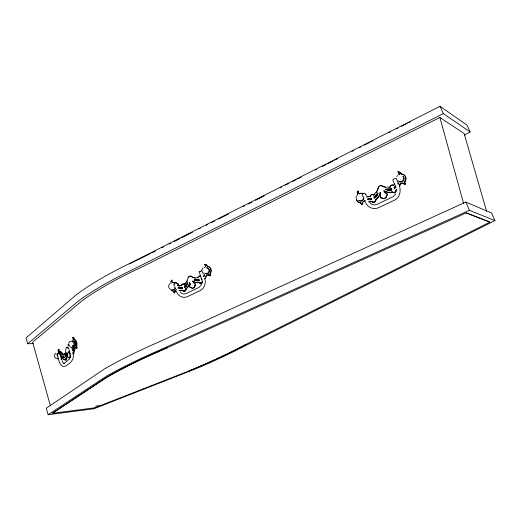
<?xml version="1.0" encoding="UTF-8"?>
<svg xmlns="http://www.w3.org/2000/svg" width="521" height="521" viewBox="0 0 521 521"><rect width="100%" height="100%" fill="white"/><g stroke="black" fill="none" stroke-linecap="round" stroke-linejoin="round"><path stroke-width="0.78" d="M356.097 197.628L356.344 195.876M75.786 347.331L74.425 347.422L74.399 348.158A8.805 4.122 81.3 0 1 73.083 352.417L72.986 353.349A0.729 0.345 81 0 1 73.012 354.059M75.122 347.305L75.096 348.041A8.805 4.122 81.3 0 1 73.78 352.294L73.982 352.991L72.986 353.349M65.366 356.677L65.646 356.195A6.988 3.217 81.2 0 0 66.291 353.472L66.317 352.782C66.395 353.713 63.679 356.892 66.056 356.553M66.414 354.456L65.77 355.556L65.907 356.403M72.601 350.77L72.894 350.281A7.099 3.321 81.3 0 0 73.565 347.5L73.591 346.797C73.676 347.748 70.876 350.978 73.298 350.653M73.669 348.51L73.005 349.637L73.194 350.568M174.776 286.211L173.662 284.753L174.209 284.062M68.648 343.411L69.664 341.529L71.82 341.099M365.416 193.61C364.387 192.002 360.141 195.095 363.235 196.912M203.027 272.776L202.311 272.183L201.966 270.575M396.201 178.553L397.315 180.526M59.576 353.525C60.299 352.626 57.225 353.375 57.01 354.052C58.183 356.937 59.531 369.382 65.907 365.82C69.899 363.573 74.112 360.044 73.337 354.977M72.881 345.501L71.826 348.113A1.661 0.781 81.2 0 0 71.696 347.937M62.331 357.784L61.641 357.901L61.276 358.761M201.874 269.956L203.021 267.833M204.271 267.638A4.455 3.947 -76.6 0 1 205.131 266.954L205.482 266.804A3.23 2.852 -76.3 0 0 204.603 264.245L205 264.349A3.439 3.035 -76.3 0 1 207.547 266.491A4.448 3.94 -76.6 0 1 210.842 268.777A4.448 3.94 -76.6 0 1 210.549 273.206A2.038 1.81 -76.9 0 0 210.718 275.7L210.321 275.609A1.472 1.302 -77 0 1 208.595 274.704L206.225 275.192L205.997 276.032A9.853 8.681 -77.1 0 1 204.473 278.898M210.718 275.7A1.472 1.302 -77 0 1 208.986 274.795L206.622 275.283L206.394 276.123A9.847 8.675 -77.1 0 1 204.877 278.982M398.044 183.972L398.285 183.086L397.731 183.926M402.609 174.34A5.021 4.65 -43 0 1 405.234 181.328A2.299 2.136 -41.9 0 0 405.507 184.03L405.279 183.835A1.661 1.543 -42.4 0 1 403.137 182.956L400.258 183.626L399.998 184.551A11.078 10.264 -45.3 0 1 399.242 186.212M400.258 183.626L400.232 184.747A11.071 10.257 -45.2 0 1 399.477 186.407M396.045 187.749L392.769 179.927L394.417 178.71L396.058 178.508M176.932 283.124C176.71 282.154 172.959 283.639 174.398 284.095M58.092 356.038L57.069 355.218L57.492 354.137M201.647 279.171L199.146 271.832L201.77 270.705M201.581 284.232L199.256 287.279L185.938 293.616C183.796 294.619 181.445 293.916 180.012 291.643M62.259 358.051L61.569 359.008L60.885 359.125M395.726 193.955L393.29 196.599L377.184 204.258C374.332 205.372 372.417 205.098 370.112 203.099M202.864 274.189L203.464 273.245M69.697 358.832L63.914 363.625L64.22 363.508L63.113 362.805L61.992 360.558M365.319 201.041L364.531 200.624L362.219 202.409A1.609 1.498 -52.3 0 1 361.437 204.642L361.704 204.812A1.602 1.498 -52.3 0 0 362.486 202.584L364.798 200.8L365.586 201.21M187.807 283.417L184.525 286.127A0.723 0.638 -78.9 0 0 184.89 287.227L185.307 287.305A0.723 0.638 -78.9 0 1 184.935 286.205M203.327 276.312L204.629 274.613L204.408 275.414A7.945 7.001 -77.1 0 1 203.88 276.618M203.724 276.404L204.551 275.453M169.826 283.769C168.42 285 168.257 287.423 169.651 288.719M377.732 193.753L374.312 196.938A0.808 0.755 -49 0 0 374.794 198.117L374.534 197.934A0.814 0.755 -49.1 0 1 374.052 196.762L378.025 192.744L377.784 193.617A8.798 8.16 -49.7 0 1 375.394 197.244L374.534 197.934M58.964 351.812L59.648 351.695A2.813 1.289 81.3 0 1 58.997 349.415L58.306 349.526A2.813 1.289 81.3 0 0 58.964 351.812L59.101 351.682A3.875 1.771 81.1 0 1 60.95 352.73A1.003 0.462 81.1 0 1 61.628 353.114A1.003 0.462 81.1 0 1 61.615 354.469L62.82 355.12L64.155 354.879M59.648 351.695L59.785 351.564A3.875 1.771 81.1 0 1 61.634 352.613A1.003 0.462 81.1 0 1 62.318 352.997A1.003 0.462 81.1 0 1 62.299 354.352L63.503 355.003A1.635 0.755 81.1 0 1 63.809 353.733A1.635 0.755 81.1 0 1 64.611 354.059L65.301 353.935A1.635 0.755 81.1 0 0 64.226 354.104M176.437 289.578L174.711 290.809A1.446 1.257 -79.7 0 1 174.021 292.828L174.437 292.9A1.446 1.257 -79.7 0 0 175.128 290.881L176.059 290.392M58.788 358.129C55.721 361.027 52.504 354.794 55.91 353.238M470.105 131.917L467.057 125.17L440.05 106.297L131.045 262.812A170.569 43.784 -19 0 0 80.521 291.688L76.6 294.521L26.05 337.908L27.672 343.756L78.495 300.904L82.435 298.097A170.888 42.689 -19 0 1 133.155 269.422L443.319 113.63L470.105 131.917L464.485 135.173M184.525 286.127L187.86 282.597L187.645 283.391A7.874 6.877 -78.4 0 1 185.606 286.628L184.89 287.227M61.641 357.901L61.986 358.311A8.668 3.992 81.2 0 0 64.682 359.23L64.884 359.913L65.171 359.679A0.716 0.332 80.9 0 0 65.646 360.122A0.716 0.332 80.9 0 0 65.744 359.216L66.721 358.858L66.525 358.174A8.668 3.992 81.2 0 0 67.795 354.006M65.744 359.216L66.721 358.858M394.879 184.089L393.44 185.248A2.091 1.941 -45 0 0 390.164 186.811A11.071 10.225 -45.5 0 1 381.756 185.75A2.683 2.494 -47.4 0 0 378.122 187.488A10.902 10.088 -49.7 0 1 373.277 194.861A2.058 1.915 -49.6 0 0 370.06 196.391L366.608 196.808M395.608 187.645L394.736 188.341A0.821 0.768 -44.5 0 1 394.241 187.163L395.745 185.958M394.54 188.309A0.821 0.762 -44.4 0 1 394.482 187.352L395.485 186.551M48.114 414.703L106.375 376.247A174.177 28.987 -19.1 0 1 159.257 350.236L469.441 210.321L494.95 220.585L243.913 346.406A227.332 46.844 -17.1 0 1 195.355 368.959L93.891 408.764L48.114 414.703L46.317 408.203L104.233 369.089A173.819 30.251 -19.1 0 1 156.899 342.838L465.807 202.07L491.583 213.05L494.95 220.585M52.458 413.277L105.509 378.103A170.569 28.362 -19.1 0 1 167.397 347.735M359.842 193.695L359.451 193.903A3.543 3.282 -51.2 0 1 358.363 191.214L358.09 191.031A3.549 3.282 -51.2 0 0 359.177 193.721L359.568 193.519A4.878 4.533 -51.9 0 1 363.124 193.63M150.289 253.649L139.114 259.106A152.451 40.019 -19 0 0 129.416 263.913M151.741 252.913L155.369 251.076M161.901 247.762L163.353 247.026M169.162 244.082L170.608 243.346M174.242 241.51L180.045 238.566M181.497 237.83L192.379 232.314M198.911 228.999L200.364 228.263M206.173 225.319L207.625 224.584M211.252 222.747L214.88 220.904M218.507 219.067L228.667 213.916M243.183 206.557L244.636 205.821M248.263 203.985L251.89 202.141M255.518 200.305L264.232 195.889M280.194 187.794L281.646 187.059M285.274 185.215L288.901 183.379M292.535 181.536L296.162 179.699M297.615 178.964L301.242 177.12M315.029 170.133L316.481 169.397M322.291 166.453L325.918 164.616M327.37 163.881L333.173 160.937M334.625 160.201L337.53 158.729M352.04 151.37L353.492 150.634M359.301 147.69L360.753 146.955M364.381 145.112L370.184 142.174M371.636 141.438L373.088 140.703M389.057 132.608L390.509 131.872M396.312 128.928L397.764 128.192M401.391 126.349L407.201 123.405M408.646 122.669L410.099 121.934M486.601 211.239L464.107 133.519L439.874 117.459L141.471 267.234A166.779 41.628 -19 0 0 82.325 300.558L32.641 342.173L50.283 405.468M183.066 291.037L184.147 290.796L183.066 291.037L182.819 290.282A9.769 8.531 -78.4 0 1 179.973 290.51M183.737 290.718A0.808 0.71 -79.4 0 0 184.655 291.148A0.808 0.71 -79.4 0 0 185.072 290.086L186.153 289.845L185.899 289.09A9.762 8.531 -78.4 0 0 189.611 284.095M199.771 283.137L200.845 282.896L199.771 283.137L199.51 282.375A9.853 8.681 -77.1 0 1 192.64 281.008A5.946 5.243 -77.8 0 0 194.861 283.789A0.983 0.866 -78.6 0 1 194.496 285.632A1.615 1.42 -78.8 0 1 193.402 287.761L193.174 287.807A1.615 1.42 -78.8 0 1 190.966 287.299A0.983 0.866 -78.9 0 1 189.637 286.263A5.907 5.171 -78.7 0 0 189.631 282.447A9.769 8.531 -78.4 0 1 185.489 289.018L185.743 289.767M184.239 290.972A0.808 0.71 -79.4 0 0 185.483 290.164L186.153 289.845M372.417 202.181L373.225 201.796A0.905 0.847 -49.5 0 0 374.358 202.207A0.905 0.847 -49.5 0 0 374.84 201.034L375.901 200.826L375.094 201.21A0.905 0.84 -49.5 0 1 374.612 202.382A0.905 0.84 -49.5 0 1 373.485 201.972L372.678 202.35L372.092 201.373A10.915 10.127 -49.7 0 1 368.634 201.783M380.545 192.978A6.591 6.135 -49 0 0 380.434 192.653L380.18 192.47A6.597 6.141 -49.1 0 1 380.304 196.619A1.101 1.029 -47.7 0 0 381.958 197.661A1.804 1.687 -47.2 0 0 384.667 198.091L384.947 198.032A1.804 1.687 -47 0 0 386.217 195.649A1.107 1.029 -46.6 0 0 386.608 193.63A6.675 6.206 -45.6 0 1 383.821 190.738A11.078 10.264 -45.3 0 0 392.254 191.826L392.587 192.633L393.407 192.242A0.918 0.853 -44.8 0 0 394.566 192.653A0.918 0.853 -44.8 0 0 395.055 191.468L396.116 191.266L395.296 191.65A0.918 0.853 -44.7 0 1 394.801 192.835A0.918 0.853 -44.7 0 1 393.648 192.431L393.407 192.242M393.648 192.431L392.587 192.633M398.682 174.73L399.333 174.756A3.634 3.36 -44 0 0 398.187 172.028L397.953 171.826A3.64 3.36 -44 0 1 399.099 174.548M405.507 184.03A1.661 1.537 -42.3 0 1 403.371 183.151L400.493 183.822M94.568 407.897L188.719 371.069A222.701 45.835 -17.1 0 0 245.912 344.459M69.065 344.29L67.789 344.935L68.668 345.071M380.551 196.795A1.101 1.022 -47.7 0 0 382.206 197.843A1.804 1.68 -47.2 0 0 384.915 198.267L385.195 198.208A1.804 1.687 -47 0 0 386.458 195.831A1.101 1.029 -46.5 0 0 386.856 193.812A6.669 6.2 -45.5 0 1 384.068 190.927A11.071 10.257 -45.2 0 0 392.495 192.008L392.254 191.826M66.03 358.982L65.835 358.298A8.668 3.992 81.2 0 0 67.144 352.763A5.249 2.423 81.1 0 1 67.541 356.149A0.873 0.404 81 0 0 67.795 357.132A0.873 0.404 81 0 0 68.284 357.159A1.439 0.664 81 0 0 69.391 357.764L69.501 357.738A1.439 0.671 81 0 0 69.807 355.928A0.879 0.41 81 0 0 70.101 355.263A0.879 0.41 81 0 0 69.794 354.313A5.308 2.481 81.2 0 1 68.446 351.695A8.805 4.122 81.3 0 0 70.524 353.394M69.391 357.764L70.192 357.621A1.439 0.671 81 0 0 70.602 356.67M391.799 189.852A0.821 0.762 -45.4 0 0 391.206 188.915L385.462 189.201L386.478 189.781A8.922 8.264 -45.3 0 0 390.626 190.315L391.694 190.093M391.206 188.915L385.709 189.383M370.32 196.567L366.869 196.99M368.438 198.788L371.095 198.468A0.808 0.755 -50 0 1 371.571 199.641L370.529 199.856M371.095 198.468L367.325 199.009M371.571 199.641L370.268 199.68A8.798 8.16 -49.7 0 1 367.5 199.543M191.604 287.781A1.609 1.42 -78.8 0 0 193.584 287.885L193.812 287.839A1.615 1.42 -78.8 0 0 194.9 285.71A0.983 0.866 -78.6 0 0 195.264 283.873A5.939 5.236 -77.8 0 1 193.05 281.093A9.847 8.675 -77.1 0 0 199.914 282.46L200.168 283.216M196.515 279.829L198.521 279.471A0.729 0.645 -78 0 1 198.898 280.578L199.302 280.663L198.423 280.819A7.932 6.994 -77.1 0 1 195.043 280.148L194.424 279.751M198.898 280.578L198.026 280.734A7.945 7.001 -77.1 0 1 194.639 280.064L194.02 279.666L195.193 279.907M198.319 277.765L197.915 277.68A9.84 8.655 -76.6 0 1 191.064 276.332A2.397 2.104 -77.9 0 0 188.055 277.771A9.756 8.505 -77.9 0 1 183.926 284.336A1.843 1.615 -78.9 0 0 181.262 285.606L178.423 285.847M182.61 287.696A0.723 0.632 -79.2 0 0 182.265 287.468L178.189 287.722M182.265 287.468L178.605 287.8M64.884 359.913L65.568 359.79M178.456 288.041A7.867 6.877 -78.4 0 0 181.777 288.719L182.637 288.569L181.36 288.647A7.874 6.877 -78.4 0 1 179.094 288.4M69.807 355.928L70.498 355.804A1.439 0.671 81 0 1 70.602 356.455M65.835 358.298L66.525 358.174M73.285 353.108L73.982 352.991M65.079 355.674L65.77 355.556M61.615 354.469L62.299 354.352M73.083 352.417L73.78 352.294M61.667 354.775L62.357 354.658M72.308 349.754L73.005 349.637M60.95 352.73L61.634 352.613M74.425 347.422L75.525 347.142A1.322 0.625 81.2 0 0 76.457 348.067L77.16 347.95A1.83 0.866 81.2 0 1 76.821 345.703A3.992 1.889 81.3 0 0 76.515 341.743A3.992 1.889 81.3 0 0 74.679 339.49A3.08 1.452 81.4 0 0 73.227 337.4L72.523 337.51A2.892 1.361 81.5 0 1 73.214 339.861L73.057 339.972A3.999 1.889 81.3 0 0 72.465 341.294M76.457 348.067A1.83 0.866 81.2 0 1 76.125 345.82L76.821 345.703M72.523 337.51A3.08 1.452 81.4 0 1 73.982 339.601L74.679 339.49M94.594 407.858L52.276 413.342L105.372 378.129A170.719 28.388 -19.1 0 1 167.313 347.728L466.36 212.874L489.974 222.057L245.808 344.472A222.5 45.789 -17.1 0 1 188.667 371.063M95.695 406.1L99.01 405.683M57.564 354.13L57.01 354.052M27.672 343.756L33.305 343.593M194.789 279.816L198.924 279.556A0.729 0.645 -78 0 1 199.276 279.784M180.259 285.938L177.472 285.651L177.433 285.306A1.133 0.99 -78.8 0 0 176.932 283.229M170.406 289.018A4.383 3.81 -79.1 0 0 172.725 290.913L173.148 290.992A1.999 1.739 -79.8 0 1 173.832 291.363M174.711 290.809L175.128 290.881M182.819 290.282L183.229 290.353A9.762 8.531 -78.4 0 1 179.009 290.295M185.072 290.086L185.483 290.164M185.489 289.018L185.899 289.09M177.472 285.651L177.85 285.384A1.133 0.99 -78.8 0 0 178.215 283.821A1.133 0.99 -78.8 0 0 176.853 283.489M190.966 287.299L191.376 287.377A1.609 1.42 -78.8 0 0 191.481 287.592M193.174 287.807L193.584 287.885M181.262 285.606L181.673 285.69M177.433 285.306L177.85 285.384M194.496 285.632L194.9 285.71M171.018 283.737A3.387 2.944 -78.7 0 1 171.572 280.155L171.989 280.233A3.178 2.768 -78.4 0 0 172.679 282.597M199.51 282.375L199.914 282.46M202.018 279.373L201.614 279.289A0.729 0.645 -77.7 0 1 201.236 278.181L201.64 278.266A0.729 0.645 -77.7 0 0 201.914 279.341M206.225 275.192L206.622 275.283M204.603 264.245A3.439 3.041 -76.3 0 1 207.15 266.394A4.455 3.947 -76.6 0 1 210.445 268.68A4.455 3.947 -76.6 0 1 210.158 273.115L210.549 273.206M207.15 266.394L207.547 266.491M466.223 212.985L489.753 222.122M69.358 350.783L68.974 350.594L69.313 350.991A7.099 3.321 81.3 0 0 69.873 351.447M70.537 346.973L69.775 346.55M356.24 198.416A4.878 4.533 -51.9 0 0 359.803 202.643L360.076 202.812A2.221 2.071 -52.7 0 1 361.704 204.812M357.79 195.128L357.517 194.952A3.771 3.497 -51.5 0 1 358.09 191.031M372.092 201.373L372.678 202.35M380.18 192.47A10.915 10.127 -49.7 0 1 375.315 199.843L375.901 200.826M373.277 194.861L373.531 195.036A10.889 10.075 -49.7 0 0 374.488 194.307M390.164 186.811L390.405 187A2.091 1.941 -45 0 1 390.483 186.642M396.976 189.11A11.078 10.264 -45.3 0 1 395.537 190.263L396.116 191.266M397.953 171.826A3.881 3.582 -43.7 0 1 401.131 174.007A5.028 4.656 -43.1 0 1 405.234 176.293A5.028 4.656 -43.1 0 1 405.006 181.132L405.234 181.328M401.131 174.007L401.365 174.216A3.875 3.582 -43.6 0 0 398.187 172.028M69.156 345.136L69.599 345.807M365.488 202.376C367.383 207.436 373.759 210.08 378.637 207.651L394.123 200.383C401.724 196.938 401.398 186.746 397.028 180.794M440.05 106.297L443.319 113.63M465.807 202.07L469.441 210.321M395.537 190.263L395.875 191.077M375.315 199.843L375.648 200.65M176.345 291.272C177.602 295.746 182.891 298.846 187.26 296.696L200.064 290.692C204.115 288.725 206.036 283.737 205.072 279.451M202.233 281.093L202.487 281.848L201.809 282.174A0.814 0.723 -78.2 0 1 201.38 283.242A0.814 0.723 -78.2 0 1 200.448 282.812M439.874 117.459L463.631 203.587M201.881 280.024L202.011 280.871M199.979 271.728A1.133 0.436 64.4 0 1 200.39 271.578M181.855 287.39A0.723 0.632 -79.2 0 1 182.22 288.491M172.725 290.913A1.999 1.739 -79.8 0 1 174.021 292.828M173.968 291.506A1.999 1.739 -79.8 0 1 174.294 292.047M174.405 292.463A1.999 1.739 -79.8 0 1 174.437 292.9M190.289 283.776A5.9 5.171 -78.7 0 1 190.315 284.74M187.391 280.904A9.743 8.505 -77.9 0 1 186.544 282.252M185.515 283.437A9.743 8.505 -77.9 0 1 184.336 284.42M191.376 287.377A0.983 0.866 -78.9 0 1 190.002 286.752M173.154 282.584A4.376 3.81 -79.1 0 1 176.059 282.844M173.148 290.992A4.376 3.81 -79.1 0 1 171.435 289.956M186.85 285.755A7.867 6.877 -78.4 0 1 186.017 286.706M171.52 281.047A3.38 2.944 -78.7 0 1 171.989 280.233M181.744 285.365A1.843 1.615 -78.9 0 1 184.102 284.245M210.321 275.609A2.038 1.81 -76.9 0 1 210.158 273.115M175.642 282.766A4.383 3.81 -79.1 0 0 172.731 282.506L172.405 282.682A3.178 2.768 -78.4 0 1 171.572 280.155M202.207 282.252A0.814 0.723 -78.2 0 1 201.067 283.229M195.434 278.012A9.827 8.649 -76.6 0 1 191.468 276.423A2.39 2.104 -77.9 0 0 189.696 276.377M197.915 277.68A1.863 1.641 -77.7 0 1 200.624 276.384M205 264.349A3.224 2.846 -76.3 0 1 205.521 265.072M199.107 276.397A1.856 1.641 -77.7 0 1 200.787 276.293M188.576 277.537A2.39 2.104 -77.9 0 1 189.416 276.534M206.85 267.794A2.963 2.625 -76.6 0 1 208.823 271.793A2.963 2.625 -76.6 0 1 204.733 273.095M206.596 267.918A2.957 2.618 -76.6 0 1 209.383 271.532A2.957 2.618 -76.6 0 1 205.176 273.193M175.681 288.387A2.911 2.533 -79.1 0 1 172.653 289.337M174.502 287.234A1.96 1.706 -79.1 0 1 174.261 287.677M175.57 287.644A2.911 2.533 -79.1 0 1 172.822 289.442M370.835 198.293A0.808 0.755 -50 0 1 371.31 199.465M360.076 202.812A4.871 4.526 -51.8 0 1 356.703 199.797M361.04 193.415A4.871 4.526 -51.8 0 1 363.391 193.812M359.803 202.643A2.221 2.071 -52.7 0 1 361.437 204.642M380.434 192.653A10.902 10.114 -49.6 0 1 375.576 200.018M372.352 201.549A10.902 10.114 -49.6 0 1 368.894 201.959M377.158 191.044A10.889 10.075 -49.7 0 0 378.376 187.677A2.683 2.488 -47.4 0 1 378.513 187.319M376.852 191.565A10.889 10.075 -49.7 0 1 376.162 192.555M357.667 194.815A3.771 3.497 -51.5 0 1 357.686 192.451M357.81 192.119A3.771 3.497 -51.5 0 1 358.363 191.214M377.438 195.121A8.792 8.154 -49.6 0 1 375.648 197.426M405.279 183.835A2.305 2.136 -41.9 0 1 405.006 181.132M390.958 188.726A0.821 0.762 -45.4 0 1 391.453 189.905L390.385 190.126A8.935 8.271 -45.3 0 1 386.23 189.592M390.405 187A11.058 10.212 -45.5 0 1 389.239 187.273M385.162 187.221A11.058 10.212 -45.5 0 1 382.004 185.938M366.042 194.743A1.263 1.172 -50.9 0 1 366.191 195.662M365.846 194.509A1.263 1.172 -50.9 0 0 365.592 194.34A1.263 1.179 -50.9 0 1 365.781 194.567M370.392 196.215A2.058 1.915 -49.5 0 1 370.711 195.57M371.232 195.056A2.058 1.915 -49.5 0 1 371.877 194.743M372.228 194.678A2.058 1.915 -49.5 0 1 373.531 195.036M396.826 176.554A5.028 4.656 -43.1 0 1 397.64 175.531M396.755 189.709A11.071 10.257 -45.2 0 1 395.778 190.452M390.613 186.303A2.091 1.941 -45 0 1 391.649 185.281M391.994 185.15A2.091 1.941 -45 0 1 393.388 185.261M379.516 186.179A2.683 2.488 -47.4 0 1 380.2 185.854M380.929 185.723A2.683 2.488 -47.4 0 1 381.3 185.743M381.652 185.815A2.683 2.488 -47.4 0 1 381.997 185.932M402.883 176.163A3.341 3.093 -43.1 0 1 403.163 180.95A3.341 3.093 -43.1 0 1 398.324 180.963M403.215 176.489A3.341 3.093 -43.1 0 1 399.379 181.666M363.964 198.188A3.237 3.009 -51.9 0 1 358.976 200.565M363.678 197.166A3.243 3.015 -51.9 0 1 358.676 200.377M57.851 354.098A0.99 0.873 46.3 0 1 58.085 353.707M59.648 354.273A0.99 0.873 46.3 0 1 59.687 354.521M68.498 346.035A1.016 0.886 46.9 0 1 68.394 345.794M64.044 359.112A8.668 3.992 81.2 0 1 63.354 358.761M66.434 359.093A0.716 0.332 80.9 0 1 66.375 359.965A0.716 0.332 80.9 0 1 65.92 359.724M64.611 354.059A8.655 3.979 81.3 0 0 65.92 348.51A2.136 0.99 81.2 0 1 67.216 347.435A8.792 4.109 81.5 0 0 69.28 349.116M70.088 357.64A1.433 0.671 81 0 1 69.313 357.706M58.886 349.852A2.996 1.368 81.2 0 1 58.997 349.415M58.222 353.433A3.875 1.771 81.1 0 1 58.411 352.645A2.996 1.368 81.2 0 1 58.306 349.526M77.16 347.95A1.322 0.625 81.2 0 1 76.548 347.767M73.682 353.231A0.729 0.345 81 0 1 73.656 354.065A0.729 0.345 81 0 1 73.227 354.019M71.13 347.722A1.661 0.781 81.2 0 1 71.41 347.728M64.513 357.562A6.988 3.217 81.2 0 1 62.859 356.735M61.569 359.008A1.276 0.58 81 0 1 61.706 359.692M73.982 339.601A3.999 1.889 81.3 0 1 75.819 341.861A3.999 1.889 81.3 0 1 76.125 345.82M73.227 337.4A2.892 1.361 81.5 0 1 73.481 337.895M70.491 354.195A5.308 2.481 81.2 0 1 69.228 351.844M71.585 347.8A1.661 0.781 81.2 0 1 72.393 347.82M68.577 348.093A8.792 4.116 81.5 0 1 67.906 347.318L67.88 347.325A2.13 0.99 81.2 0 0 66.916 347.292M72.347 341.991A2.657 1.25 81.3 0 1 74.086 341.665A2.657 1.25 81.3 0 1 74.679 345.377A2.657 1.25 81.3 0 1 72.933 345.69M72.712 342.004A1.784 0.84 81.3 0 1 73.65 342.948A1.784 0.84 81.3 0 1 73.78 344.909M73.65 345.221A1.784 0.84 81.3 0 1 73.272 345.534M73.311 341.398A2.657 1.25 81.3 0 1 75.454 342.987A2.657 1.25 81.3 0 1 74.373 346.146M58.306 353.427A2.572 1.172 81.1 0 1 59.765 353.603A2.572 1.172 81.1 0 1 60.436 356.644M59.303 352.997A2.572 1.172 81.1 0 1 61.009 354.56A2.572 1.172 81.1 0 1 60.677 357.81M64.239 357.426L63.822 357.686A6.988 3.217 81.2 0 1 62.175 356.852L61.843 356.462L63.933 356.611L64.239 357.426M64.259 363.58L63.907 363.593L64.259 363.58"/></g></svg>
